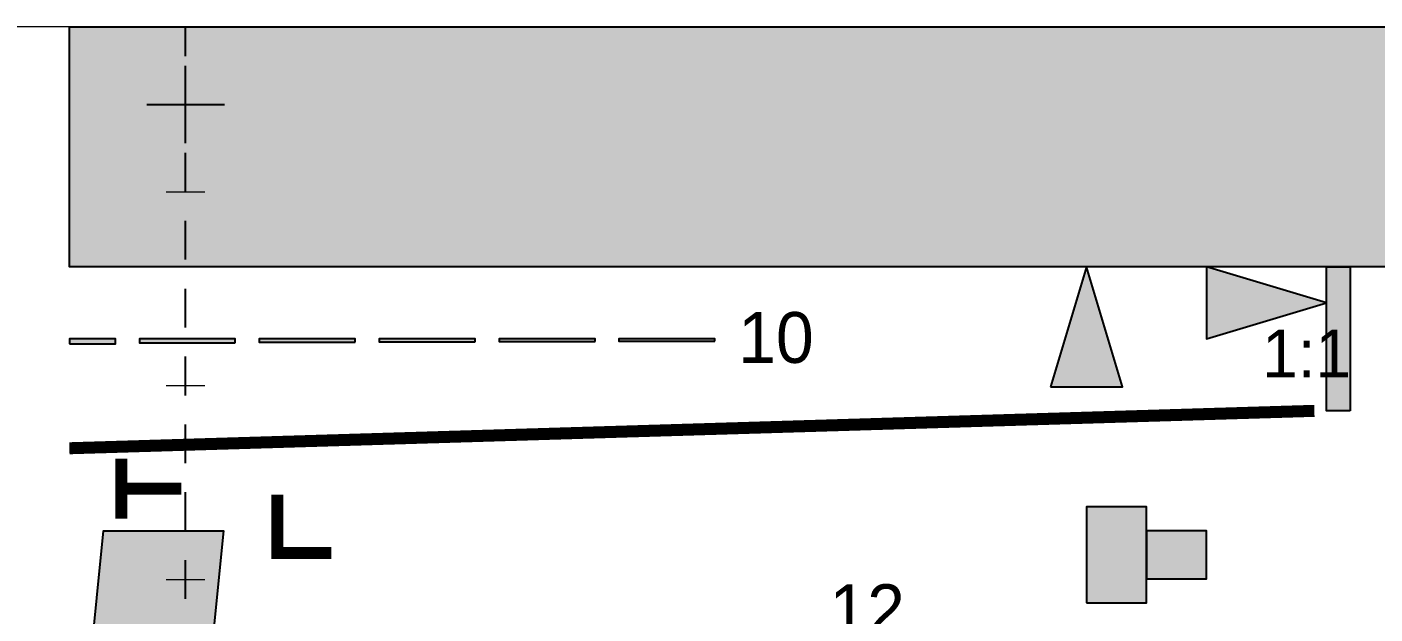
# Model space of a CAD drawing. Header units: millimetres. Extents: x 0 to 420, y 0 to 297.
# Drawn here: x 164.9 to 304, y 236.4 to 297 of the extents above; entities that cross this region are included whole.
import ezdxf

# ---------------------------------------------------------------- set-up
doc = ezdxf.new("R2010")
doc.units = ezdxf.units.MM
for name, color, linetype in [('CENTER', 7, 'Continuous'), ('FRAME', 7, 'Continuous'), ('GLUE', 1, 'Continuous'), ('LABELS', 7, 'Continuous'), ('PERIPHERY', 7, 'Continuous'), ('SFR', 7, 'Continuous')]:
    doc.layers.add(name, color=color, linetype=linetype)

msp = doc.modelspace()

# ---------------------------------------------------------------- hatches: boundary and pattern name
at = {"layer": 'CENTER', "true_color": 0x000000}
h = msp.add_hatch(color=7, dxfattribs=at)
h.dxf.hatch_style = 1
h.paths.add_polyline_path([(169.25, 264.33), (174.01, 264.33), (174.01, 264.82), (169.25, 264.82), (169.25, 264.33)])
h = msp.add_hatch(color=7, dxfattribs=at)
h.dxf.hatch_style = 1
h.paths.add_polyline_path([(186.38, 264.42), (186.38, 264.82), (176.48, 264.82), (176.48, 264.42), (186.38, 264.42)])
h = msp.add_hatch(color=7, dxfattribs=at)
h.dxf.hatch_style = 1
h.paths.add_polyline_path([(198.76, 264.47), (198.76, 264.82), (188.86, 264.82), (188.86, 264.47), (198.76, 264.47)])
h = msp.add_hatch(color=7, dxfattribs=at)
h.dxf.hatch_style = 1
h.paths.add_polyline_path([(211.13, 264.52), (211.13, 264.82), (201.23, 264.82), (201.23, 264.52), (211.13, 264.52)])
h = msp.add_hatch(color=7, dxfattribs=at)
h.dxf.hatch_style = 1
h.paths.add_polyline_path([(223.51, 264.55), (223.51, 264.82), (213.61, 264.82), (213.61, 264.55), (223.51, 264.55)])
h = msp.add_hatch(color=7, dxfattribs=at)
h.dxf.hatch_style = 1
h.paths.add_polyline_path([(235.88, 264.58), (235.88, 264.82), (225.98, 264.82), (225.98, 264.58), (235.88, 264.58)])
at = {"layer": 'FRAME', "true_color": 0x000000}
h = msp.add_hatch(color=7, dxfattribs=at)
h.dxf.hatch_style = 1
h.paths.add_polyline_path([(169.25, 297), (420, 297), (420, 272.25), (169.25, 272.25), (169.25, 297)])
h = msp.add_hatch(color=7, dxfattribs=at)
h.dxf.hatch_style = 1
h.paths.add_polyline_path([(270.53, 259.87), (277.96, 259.87), (274.25, 272.25), (270.53, 259.87)])
h = msp.add_hatch(color=7, dxfattribs=at)
h.dxf.hatch_style = 1
h.paths.add_polyline_path([(286.62, 272.25), (286.62, 264.82), (299, 268.54), (286.62, 272.25)])
h = msp.add_hatch(color=7, dxfattribs=at)
h.dxf.hatch_style = 1
h.paths.add_polyline_path([(301.47, 257.4), (299, 257.4), (299, 272.25), (301.47, 272.25), (301.47, 257.4)])
h = msp.add_hatch(color=7, dxfattribs=at)
h.dxf.hatch_style = 1
h.paths.add_polyline_path([(274.25, 237.6), (280.43, 237.6), (280.43, 247.5), (274.25, 247.5), (274.25, 237.6)])
h = msp.add_hatch(color=7, dxfattribs=at)
h.dxf.hatch_style = 1
h.paths.add_polyline_path([(280.43, 240.07), (286.62, 240.07), (286.62, 245.02), (280.43, 245.02), (280.43, 240.07)])
at = {"layer": 'SFR', "true_color": 0x000000}
h = msp.add_hatch(color=7, dxfattribs=at)
h.dxf.hatch_style = 1
h.paths.add_polyline_path([(169.25, 209.78), (172.77, 245.02), (185.15, 245.02), (177.72, 170.77), (169.25, 170.77), (169.25, 209.78)])

# ---------------------------------------------------------------- linework, layer by layer
at = {"layer": 'CENTER', "color": 250}
for points in [[(169.25, 264.33), (174.01, 264.33), (174.01, 264.82), (169.25, 264.82), (169.25, 264.33)], [(186.38, 264.42), (186.38, 264.82), (176.48, 264.82), (176.48, 264.42), (186.38, 264.42)], [(198.76, 264.47), (198.76, 264.82), (188.86, 264.82), (188.86, 264.47), (198.76, 264.47)], [(211.13, 264.52), (211.13, 264.82), (201.23, 264.82), (201.23, 264.52), (211.13, 264.52)], [(223.51, 264.55), (223.51, 264.82), (213.61, 264.82), (213.61, 264.55), (223.51, 264.55)], [(235.88, 264.58), (235.88, 264.82), (225.98, 264.82), (225.98, 264.58), (235.88, 264.58)]]:
    msp.add_lwpolyline(points, close=True, dxfattribs=at)
at = {"layer": 'CENTER', "color": 250, "true_color": 0x000000}
for points in [[(169.25, 264.82), (169.25, 264.33), (174.01, 264.33)], [(174.01, 264.33), (174.01, 264.82), (169.25, 264.82)], [(176.48, 264.42), (186.38, 264.42), (186.38, 264.82)], [(186.38, 264.82), (176.48, 264.82), (176.48, 264.42)], [(188.86, 264.47), (198.76, 264.47), (198.76, 264.82)], [(198.76, 264.82), (188.86, 264.82), (188.86, 264.47)], [(201.23, 264.52), (211.13, 264.52), (211.13, 264.82)], [(211.13, 264.82), (201.23, 264.82), (201.23, 264.52)], [(213.61, 264.55), (223.51, 264.55), (223.51, 264.82)], [(223.51, 264.82), (213.61, 264.82), (213.61, 264.55)], [(225.98, 264.58), (235.88, 264.58), (235.88, 264.82)], [(235.88, 264.82), (225.98, 264.82), (225.98, 264.58)]]:
    msp.add_solid(points, dxfattribs=at)
at = {"layer": 'FRAME', "color": 250}
for points in [[(169.25, 297), (420, 297), (420, 272.25), (169.25, 272.25), (169.25, 297)], [(270.53, 259.87), (277.96, 259.87), (274.25, 272.25), (270.53, 259.87)], [(286.62, 272.25), (286.62, 264.82), (299, 268.54), (286.62, 272.25)], [(301.47, 257.4), (299, 257.4), (299, 272.25), (301.47, 272.25), (301.47, 257.4)], [(274.25, 237.6), (280.43, 237.6), (280.43, 247.5), (274.25, 247.5), (274.25, 237.6)], [(280.43, 240.07), (286.62, 240.07), (286.62, 245.02), (280.43, 245.02), (280.43, 240.07)]]:
    msp.add_lwpolyline(points, close=True, dxfattribs=at)
at = {"layer": 'FRAME', "color": 250, "true_color": 0x000000}
for points in [[(169.25, 297), (169.25, 272.25), (420, 272.25)], [(420, 272.25), (420, 297), (169.25, 297)], [(270.53, 259.87), (277.96, 259.87), (274.25, 272.25)], [(286.62, 272.25), (286.62, 264.82), (299, 268.54)], [(301.47, 257.4), (301.47, 272.25), (299, 272.25)], [(299, 272.25), (299, 257.4), (301.47, 257.4)], [(274.25, 247.5), (274.25, 237.6), (280.43, 237.6)], [(280.43, 237.6), (280.43, 247.5), (274.25, 247.5)], [(280.43, 245.02), (280.43, 240.07), (286.62, 240.07)], [(286.62, 240.07), (286.62, 245.02), (280.43, 245.02)]]:
    msp.add_solid(points, dxfattribs=at)
at = {"layer": 'GLUE', "color": 1, "lineweight": 25}
for p, q in [((181.25, 294), (181.25, 297)), ((181.25, 285), (181.25, 293)), ((181.25, 287), (181.25, 291)), ((177.25, 289), (185.25, 289)), ((181.25, 280), (181.25, 284)), ((181.25, 273), (181.25, 277)), ((181.25, 266), (181.25, 270)), ((181.25, 259), (181.25, 263)), ((181.25, 252), (181.25, 256)), ((181.25, 245), (181.25, 249)), ((181.25, 238), (181.25, 242))]:
    msp.add_line(p, q, dxfattribs=at)
at = {"layer": 'GLUE', "color": 1, "lineweight": 18}
for p, q in [((179.25, 280), (183.25, 280)), ((179.25, 260), (183.25, 260)), ((179.25, 240), (183.25, 240))]:
    msp.add_line(p, q, dxfattribs=at)
msp.add_lwpolyline([(0, 0), (420, 0), (420, 297), (0, 297), (0, 0)], dxfattribs=at)
at = {"layer": 'PERIPHERY', "color": 250, "lineweight": 35, "const_width": 1.24}
msp.add_lwpolyline([(169.25, 253.54), (297.76, 257.4)], dxfattribs=at)
at = {"layer": 'SFR', "color": 250, "lineweight": 35, "const_width": 1.24}
for points in [[(174.63, 252.45), (174.63, 246.26)], [(180.82, 249.36), (174.63, 249.36)], [(196.28, 242.72), (190.72, 242.72), (190.72, 248.74)]]:
    msp.add_lwpolyline(points, dxfattribs=at)
at = {"layer": 'SFR', "color": 250}
msp.add_lwpolyline([(169.25, 209.78), (172.77, 245.02), (185.15, 245.02), (177.72, 170.77), (169.25, 170.77), (169.25, 209.78)], close=True, dxfattribs=at)
at = {"layer": 'SFR', "color": 250, "true_color": 0x000000}
for points in [[(169.25, 209.78), (177.72, 170.77), (185.15, 245.02)], [(185.15, 245.02), (172.77, 245.02), (169.25, 209.78)]]:
    msp.add_solid(points, dxfattribs=at)

# ---------------------------------------------------------------- texts
at = {"layer": 'LABELS', "color": 250}
for s, height, p in [('10', 5.239, (238.29, 262.35)), ('1:1', 4.95, (292.36, 260.84)), ('12', 5.239, (247.7, 234.27))]:
    msp.add_text(s, height=height, dxfattribs=at).set_placement(p)

doc.saveas('drawing.dxf')
